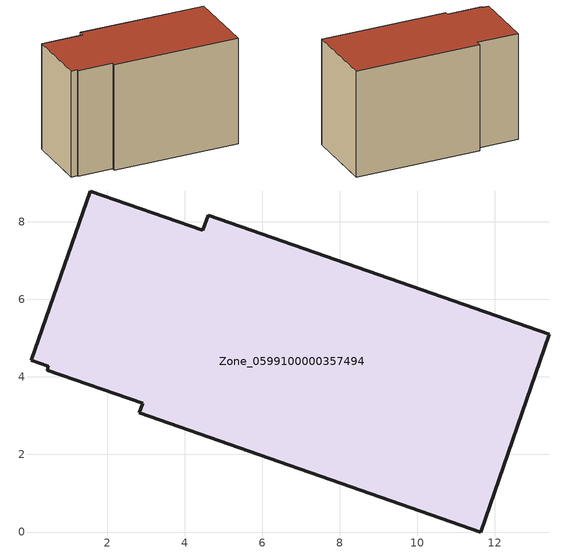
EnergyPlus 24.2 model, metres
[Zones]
Zone_0599100000357494
 floor ground (C_G): 4.6,8.18 13.4,5.1 11.63,0 2.83,3.08 2.91,3.32 0.44,4.18 0.48,4.27 0.03,4.43 1.55,8.8 4.46,7.79 z0
 wall outside (C_F): 2.83,3.08 11.63,0 13.4,5.1 4.6,8.18 4.46,7.79 1.55,8.8 0.03,4.43 0.48,4.27 0.44,4.18 2.91,3.32 2.83,3.08 z0:8.04
 roof outside (C_R): 1.55,8.8 0.03,4.43 0.48,4.27 0.44,4.18 2.91,3.32 2.83,3.08 11.63,0 13.4,5.1 4.6,8.18 4.46,7.79 z8.04
[BUILDING]
Pand.0599100000357494: North Axis=0; Terrain=City; Loads Convergence Tolerance Value=0.04; Temperature Convergence Tolerance Value=0.4; Solar Distribution=FullExterior; Maximum Number of Warmup Days=25; Minimum Number of Warmup Days=1
[Site:Location]
Rotterdam.The.Hague.AP_ZH_NLD Design_Conditions: Latitude=51.96; Longitude=4.45; Time Zone=1; Elevation=-4.5
[SITE:GROUNDTEMPERATURE:BUILDINGSURFACE]
18, 18, 18, 18, 18, 18, 18, 18, 18, 18, 18, 18
[MATERIAL] Thermal Absorptance=0.9; Solar Absorptance=0.7; Visible Absorptance=0.7
Name | Roughness | Thickness | Conductivity | Density | Specific Heat
G.TI.1992-2005 | MediumSmooth | 0.15 | 0.06 | 540 | 1210
F.TI.1992-2005 | Rough | 0.3 | 0.12 | 1920 | 840
R.TI.1992-2005 | MediumRough | 0.2 | 0.08 | 1500 | 1000
[CONSTRUCTION]
C_G: G.TI.1992-2005
C_F: F.TI.1992-2005
C_R: R.TI.1992-2005
[ZONE]
Zone_0599100000357494: Type=1; Multiplier=1; Ceiling Height=Autocalculate; Volume=Autocalculate; Floor Area=autocalculate; Part of Total Floor Area=Yes
[ZONEINFILTRATION:DESIGNFLOWRATE]
Infil_Zone_0599100000357494: Zone or ZoneList or Space or SpaceList=Zone_0599100000357494; Schedule=AlwaysOn; Design Flow Rate Calculation Method=Flow/Area; Flow Rate per Floor Area=0.0015; Constant Term Coefficient=1; Temperature Term Coefficient=0; Velocity Term Coefficient=0; Velocity Squared Term Coefficient=0
[HVACTEMPLATE:ZONE:IDEALLOADSAIRSYSTEM]
Zone_0599100000357494: Maximum Heating Supply Air Temperature=50; Minimum Cooling Supply Air Temperature=13; Maximum Heating Supply Air Humidity Ratio=0.0156; Minimum Cooling Supply Air Humidity Ratio=0.0077; Heating Limit=NoLimit; Cooling Limit=NoLimit; Dehumidification Control Type=ConstantSensibleHeatRatio; Cooling Sensible Heat Ratio=0.7; Dehumidification Setpoint=60; Humidification Control Type=None; Humidification Setpoint=30; Outdoor Air Method=None; Outdoor Air Flow Rate per Person=0.00944; Outdoor Air Flow Rate per Zone Floor Area=0; Outdoor Air Flow Rate per Zone=0; Demand Controlled Ventilation Type=None; Outdoor Air Economizer Type=NoEconomizer; Heat Recovery Type=None; Sensible Heat Recovery Effectiveness=0.7; Latent Heat Recovery Effectiveness=0.65
[ZONECONTROL:THERMOSTAT]
ThermostatControl_Zone_0599100000357494: Zone or ZoneList=Zone_0599100000357494; Control Type Schedule=DualSetpointControlType; Control 1=Thermostat_Zone_0599100000357494; Temperature Difference Between Cutout And Setpoint=0
[THERMOSTATSETPOINT:DUALSETPOINT]
Thermostat_Zone_0599100000357494: Heating Setpoint Temperature Schedule=HeatingSetpoint_Zone_0599100000357494; Cooling Setpoint Temperature Schedule=CoolingSetpoint_Zone_0599100000357494
[SCHEDULE:COMPACT]
HeatingSetpoint_Zone_0599100000357494: Through: 12/31, For: AllDays, Until: 24:00, 21
CoolingSetpoint_Zone_0599100000357494: Through: 12/31, For: AllDays, Until: 24:00, 24
DualSetpointControlType: Through: 12/31, For: AllDays, Until: 24:00, 4
AlwaysOn: Through: 12/31, For: AllDays, Until: 24:00, 1
